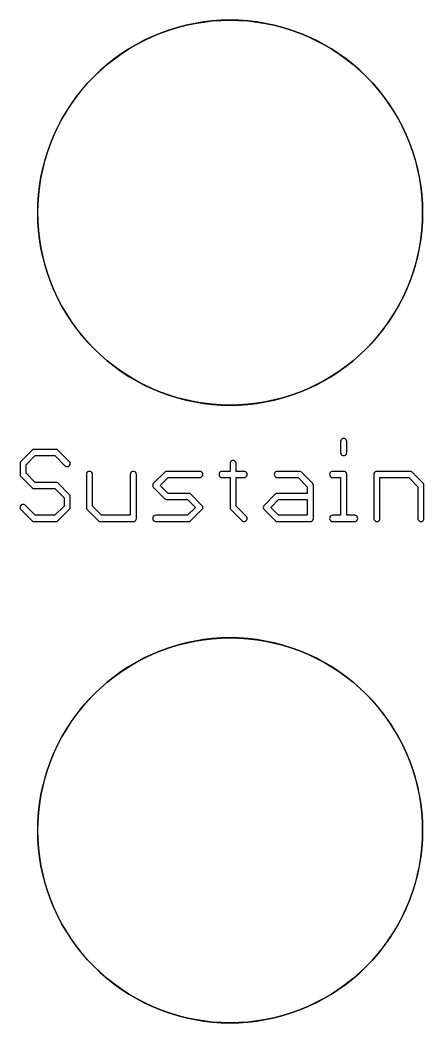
# Model space of a CAD drawing. Extents: x 3 to 66, y 0 to 129.
# Drawn here: x 18.44 to 28.41, y 59.91 to 84.65 of the extents above; entities that cross this region are included whole.
import ezdxf

# ---------------------------------------------------------------- set-up
doc = ezdxf.new("R2010")
doc.units = 0

msp = doc.modelspace()

# ---------------------------------------------------------------- linework, layer by layer
at = {"color": 34, "true_color": 0x008000}
for points in [[(23.4061, 84.64423, 0), (23.18512, 84.62899, 0), (22.96922, 84.60359, 0), (22.96882, 84.60352, 0), (22.75079, 84.56803, 0), (22.75078, 84.56803, 0), (22.75038, 84.56796, 0), (22.53702, 84.52224, 0), (22.32366, 84.4689, 0), (22.11538, 84.40286, 0), (21.9071, 84.3292, 0), (21.70644, 84.24538, 0), (21.50578, 84.1514, 0), (21.50543, 84.15122, 0), (21.31239, 84.04962, 0), (21.12443, 83.93786, 0), (20.93901, 83.81847, 0), (20.7612, 83.68894, 0), (20.58849, 83.55432, 0), (20.42339, 83.40954, 0), (20.26591, 83.25714, 0), (20.26563, 83.25686, 0), (20.11323, 83.09938, 0), (19.96845, 82.93428, 0), (19.83383, 82.76156, 0), (19.70429, 82.58376, 0), (19.58491, 82.39834, 0), (19.47315, 82.21038, 0), (19.47297, 82.21003, 0), (19.37155, 82.01734, 0), (19.37137, 82.01699, 0), (19.27739, 81.81632, 0), (19.19357, 81.61566, 0), (19.11991, 81.40739, 0), (19.05387, 81.19911, 0), (19.00053, 80.98575, 0), (18.9548, 80.77239, 0), (18.95474, 80.772, 0), (18.95474, 80.77198, 0), (18.91925, 80.55395, 0), (18.91918, 80.55356, 0), (18.91918, 80.55355, 0), (18.89379, 80.33766, 0), (18.87854, 80.11667, 0), (18.87346, 79.89824, 0), (18.87854, 79.6798, 0), (18.89379, 79.45881, 0), (18.91918, 79.24292, 0), (18.91925, 79.24252, 0), (18.9548, 79.02408, 0), (19.00053, 78.81072, 0), (19.05387, 78.59735, 0), (19.11991, 78.38908, 0), (19.19357, 78.1808, 0), (19.27739, 77.98014, 0), (19.37137, 77.77948, 0), (19.37155, 77.77912, 0), (19.47315, 77.58609, 0), (19.58491, 77.39812, 0), (19.70429, 77.21271, 0), (19.83383, 77.03491, 0), (19.96845, 76.86219, 0), (20.11323, 76.69709, 0), (20.26563, 76.53961, 0), (20.26591, 76.53933, 0), (20.42339, 76.38693, 0), (20.58849, 76.24214, 0), (20.7612, 76.10753, 0), (20.93901, 75.97799, 0), (21.12443, 75.85861, 0), (21.31239, 75.74684, 0), (21.50543, 75.64525, 0), (21.50578, 75.64507, 0), (21.70644, 75.55109, 0), (21.9071, 75.46727, 0), (22.11538, 75.39361, 0), (22.32366, 75.32756, 0), (22.53702, 75.27423, 0), (22.75038, 75.22851, 0), (22.75078, 75.22844, 0), (22.75079, 75.22844, 0), (22.96882, 75.19295, 0), (22.96922, 75.19288, 0), (23.18512, 75.16748, 0), (23.4061, 75.15224, 0), (23.62454, 75.14716, 0), (23.84297, 75.15224, 0), (24.06396, 75.16748, 0), (24.27986, 75.19288, 0), (24.28025, 75.19295, 0), (24.49828, 75.22844, 0), (24.4983, 75.22844, 0), (24.49869, 75.22851, 0), (24.71205, 75.27423, 0), (24.92541, 75.32756, 0), (25.13369, 75.39361, 0), (25.34197, 75.46727, 0), (25.54263, 75.55109, 0), (25.74329, 75.64507, 0), (25.74364, 75.64525, 0), (25.93668, 75.74684, 0), (26.12464, 75.85861, 0), (26.31006, 75.97799, 0), (26.48786, 76.10753, 0), (26.66058, 76.24214, 0), (26.82568, 76.38693, 0), (26.98316, 76.53933, 0), (26.98344, 76.53961, 0), (27.13584, 76.69709, 0), (27.28062, 76.86219, 0), (27.41524, 77.03491, 0), (27.54478, 77.21271, 0), (27.66416, 77.39812, 0), (27.77592, 77.58609, 0), (27.87752, 77.77912, 0), (27.8777, 77.77948, 0), (27.97168, 77.98014, 0), (28.0555, 78.1808, 0), (28.12916, 78.38908, 0), (28.1952, 78.59735, 0), (28.24854, 78.81072, 0), (28.29426, 79.02408, 0), (28.32982, 79.24252, 0), (28.32989, 79.24292, 0), (28.35529, 79.45881, 0), (28.37053, 79.6798, 0), (28.37561, 79.89824, 0), (28.37053, 80.11667, 0), (28.35529, 80.33766, 0), (28.32989, 80.55355, 0), (28.32989, 80.55356, 0), (28.32982, 80.55395, 0), (28.29433, 80.77198, 0), (28.29433, 80.772, 0), (28.29426, 80.77239, 0), (28.24854, 80.98575, 0), (28.1952, 81.19911, 0), (28.12916, 81.40739, 0), (28.0555, 81.61566, 0), (27.97168, 81.81632, 0), (27.8777, 82.01699, 0), (27.87752, 82.01734, 0), (27.7761, 82.21003, 0), (27.77592, 82.21038, 0), (27.66416, 82.39834, 0), (27.54478, 82.58376, 0), (27.41524, 82.76156, 0), (27.28062, 82.93428, 0), (27.13584, 83.09938, 0), (26.98344, 83.25686, 0), (26.98316, 83.25714, 0), (26.82568, 83.40954, 0), (26.66058, 83.55432, 0), (26.48786, 83.68894, 0), (26.31006, 83.81847, 0), (26.12464, 83.93786, 0), (25.93668, 84.04962, 0), (25.74364, 84.15122, 0), (25.74329, 84.1514, 0), (25.54263, 84.24538, 0), (25.34197, 84.3292, 0), (25.13369, 84.40286, 0), (24.92541, 84.4689, 0), (24.71205, 84.52224, 0), (24.49869, 84.56796, 0), (24.4983, 84.56803, 0), (24.49828, 84.56803, 0), (24.28025, 84.60352, 0), (24.27986, 84.60359, 0), (24.06396, 84.62899, 0), (23.84297, 84.64423, 0), (23.62454, 84.64931, 0), (23.4061, 84.64423, 0)], [(24.06396, 75.17003, 0), (23.84297, 75.15479, 0), (23.62454, 75.14971, 0), (23.4061, 75.15479, 0), (23.18512, 75.17003, 0), (22.96922, 75.19543, 0), (22.9692, 75.19543, 0), (22.75117, 75.23092, 0), (22.53781, 75.27664, 0), (22.32445, 75.32998, 0), (22.11617, 75.39601, 0), (21.90789, 75.46968, 0), (21.70723, 75.5535, 0), (21.50664, 75.64745, 0), (21.31388, 75.7489, 0), (21.12592, 75.86066, 0), (20.9405, 75.98004, 0), (20.76269, 76.10957, 0), (20.58998, 76.2442, 0), (20.42488, 76.38898, 0), (20.26753, 76.54124, 0), (20.11527, 76.69858, 0), (19.9705, 76.86368, 0), (19.83588, 77.0364, 0), (19.70634, 77.2142, 0), (19.58696, 77.39962, 0), (19.4752, 77.58758, 0), (19.37378, 77.78027, 0), (19.2798, 77.98093, 0), (19.19597, 78.18159, 0), (19.12231, 78.38987, 0), (19.05628, 78.59815, 0), (19.00293, 78.81151, 0), (18.95722, 79.02487, 0), (18.92173, 79.2429, 0), (18.92173, 79.24292, 0), (18.89633, 79.45881, 0), (18.88109, 79.6798, 0), (18.87601, 79.89824, 0), (18.88109, 80.11667, 0), (18.89633, 80.33766, 0), (18.92173, 80.55356, 0), (18.95722, 80.7716, 0), (19.00293, 80.98496, 0), (19.05628, 81.19832, 0), (19.12231, 81.4066, 0), (19.19597, 81.61488, 0), (19.2798, 81.81554, 0), (19.37375, 82.01613, 0), (19.4752, 82.20889, 0), (19.58696, 82.39685, 0), (19.70634, 82.58226, 0), (19.83588, 82.76007, 0), (19.9705, 82.93279, 0), (20.11527, 83.09789, 0), (20.26753, 83.25523, 0), (20.42488, 83.40749, 0), (20.58998, 83.55226, 0), (20.76269, 83.68689, 0), (20.9405, 83.81643, 0), (21.12592, 83.93581, 0), (21.31388, 84.04757, 0), (21.50664, 84.14902, 0), (21.70723, 84.24297, 0), (21.90789, 84.32679, 0), (22.11617, 84.40045, 0), (22.32445, 84.46649, 0), (22.53781, 84.51983, 0), (22.75117, 84.56555, 0), (22.9692, 84.60104, 0), (22.96922, 84.60104, 0), (23.18512, 84.62645, 0), (23.4061, 84.64168, 0), (23.62454, 84.64676, 0), (23.84297, 84.64168, 0), (24.06396, 84.62645, 0), (24.27986, 84.60104, 0), (24.27987, 84.60104, 0), (24.4979, 84.56555, 0), (24.71126, 84.51983, 0), (24.92462, 84.46649, 0), (25.1329, 84.40045, 0), (25.34118, 84.32679, 0), (25.54184, 84.24297, 0), (25.74243, 84.14902, 0), (25.93519, 84.04757, 0), (26.12315, 83.93581, 0), (26.30857, 83.81643, 0), (26.48637, 83.68689, 0), (26.65909, 83.55226, 0), (26.82419, 83.40749, 0), (26.98153, 83.25523, 0), (27.13379, 83.09789, 0), (27.27857, 82.93279, 0), (27.41319, 82.76007, 0), (27.54273, 82.58226, 0), (27.66211, 82.39685, 0), (27.77387, 82.20889, 0), (27.87532, 82.01613, 0), (27.96927, 81.81554, 0), (28.05309, 81.61488, 0), (28.12675, 81.4066, 0), (28.19279, 81.19832, 0), (28.24613, 80.98496, 0), (28.29185, 80.7716, 0), (28.32734, 80.55356, 0), (28.35274, 80.33766, 0), (28.36798, 80.11667, 0), (28.37306, 79.89824, 0), (28.36798, 79.6798, 0), (28.35274, 79.45881, 0), (28.32734, 79.24292, 0), (28.32734, 79.2429, 0), (28.29185, 79.02487, 0), (28.24613, 78.81151, 0), (28.19279, 78.59815, 0), (28.12675, 78.38987, 0), (28.05309, 78.18159, 0), (27.96927, 77.98093, 0), (27.87529, 77.78027, 0), (27.77387, 77.58758, 0), (27.66211, 77.39962, 0), (27.54273, 77.2142, 0), (27.41319, 77.0364, 0), (27.27857, 76.86368, 0), (27.13379, 76.69858, 0), (26.98153, 76.54124, 0), (26.82419, 76.38898, 0), (26.65909, 76.2442, 0), (26.48637, 76.10957, 0), (26.30857, 75.98004, 0), (26.12315, 75.86066, 0), (25.93519, 75.7489, 0), (25.74243, 75.64745, 0), (25.54184, 75.5535, 0), (25.34118, 75.46968, 0), (25.1329, 75.39601, 0), (24.92462, 75.32998, 0), (24.71126, 75.27664, 0), (24.4979, 75.23092, 0), (24.27987, 75.19543, 0), (24.27986, 75.19543, 0), (24.06396, 75.17003, 0)], [(26.42616, 73.90383, 0), (26.4497, 73.90756, 0), (26.47094, 73.91839, 0), (26.4878, 73.93525, 0), (26.49863, 73.95649, 0), (26.50236, 73.98003, 0), (26.50236, 74.25181, 0), (26.49863, 74.27536, 0), (26.4878, 74.2966, 0), (26.47094, 74.31346, 0), (26.4497, 74.32429, 0), (26.42616, 74.32801, 0), (26.40261, 74.32429, 0), (26.38137, 74.31346, 0), (26.36451, 74.2966, 0), (26.35368, 74.27536, 0), (26.34996, 74.25181, 0), (26.34996, 73.98003, 0), (26.35368, 73.95649, 0), (26.36451, 73.93525, 0), (26.38137, 73.91839, 0), (26.40261, 73.90756, 0), (26.42616, 73.90383, 0)], [(18.81636, 73.24343, 0), (18.59279, 73.46911, 0), (18.59279, 73.67816, 0), (18.81635, 73.90383, 0), (19.29917, 73.90383, 0), (19.55639, 73.64661, 0), (19.57763, 73.63578, 0), (19.60118, 73.63206, 0), (19.62472, 73.63578, 0), (19.64595, 73.64661, 0), (19.66282, 73.66347, 0), (19.67364, 73.68471, 0), (19.67738, 73.70826, 0), (19.67364, 73.7318, 0), (19.66282, 73.75304, 0), (19.37418, 74.04168, 0), (19.35294, 74.05251, 0), (19.3294, 74.05623, 0), (18.78584, 74.05623, 0), (18.76229, 74.05251, 0), (18.74105, 74.04168, 0), (18.72419, 74.02482, 0), (18.45495, 73.75304, 0), (18.44412, 73.7318, 0), (18.44039, 73.70826, 0), (18.44039, 73.43902, 0), (18.44412, 73.41547, 0), (18.45495, 73.39422, 0), (18.72419, 73.12245, 0), (18.74105, 73.10559, 0), (18.76229, 73.09475, 0), (18.78584, 73.09103, 0), (19.29917, 73.09103, 0), (19.52498, 72.86522, 0), (19.52498, 72.6542, 0), (19.29932, 72.43064, 0), (18.81606, 72.43064, 0), (18.56138, 72.68532, 0), (18.54014, 72.69615, 0), (18.51659, 72.69987, 0), (18.49305, 72.69615, 0), (18.47181, 72.68532, 0), (18.45495, 72.66846, 0), (18.44412, 72.64722, 0), (18.44039, 72.62367, 0), (18.44412, 72.60012, 0), (18.45495, 72.57889, 0), (18.74105, 72.29279, 0), (18.76229, 72.28196, 0), (18.78584, 72.27824, 0), (19.3294, 72.27824, 0), (19.35294, 72.28196, 0), (19.37418, 72.29279, 0), (19.64595, 72.56202, 0), (19.66282, 72.57889, 0), (19.67364, 72.60012, 0), (19.67738, 72.62367, 0), (19.67738, 72.89546, 0), (19.67364, 72.919, 0), (19.66282, 72.94024, 0), (19.37418, 73.22888, 0), (19.35294, 73.23971, 0), (19.3294, 73.24343, 0), (18.81636, 73.24343, 0)], [(23.96998, 72.27824, 0), (23.99352, 72.28196, 0), (24.01476, 72.29279, 0), (24.03162, 72.30965, 0), (24.04245, 72.33089, 0), (24.04618, 72.35444, 0), (24.04245, 72.37797, 0), (24.03162, 72.39922, 0), (24.01476, 72.41607, 0), (23.7744, 72.65419, 0), (23.7744, 73.36282, 0), (23.96998, 73.36282, 0), (23.99352, 73.36654, 0), (24.01476, 73.37737, 0), (24.03162, 73.39422, 0), (24.04245, 73.41547, 0), (24.04618, 73.43902, 0), (24.04245, 73.46256, 0), (24.03162, 73.4838, 0), (24.01476, 73.50066, 0), (23.99352, 73.51148, 0), (23.96998, 73.51522, 0), (23.7744, 73.51522, 0), (23.7744, 73.70826, 0), (23.77067, 73.7318, 0), (23.75984, 73.75304, 0), (23.74298, 73.7699, 0), (23.72174, 73.78073, 0), (23.6982, 73.78446, 0), (23.67465, 73.78073, 0), (23.65341, 73.7699, 0), (23.63655, 73.75304, 0), (23.62572, 73.7318, 0), (23.622, 73.70826, 0), (23.622, 73.51522, 0), (23.42642, 73.51522, 0), (23.40287, 73.51148, 0), (23.38163, 73.50066, 0), (23.36477, 73.4838, 0), (23.35394, 73.46256, 0), (23.35022, 73.43902, 0), (23.35394, 73.41547, 0), (23.36477, 73.39422, 0), (23.38163, 73.37737, 0), (23.40287, 73.36654, 0), (23.42642, 73.36282, 0), (23.622, 73.36282, 0), (23.622, 72.62367, 0), (23.62572, 72.60012, 0), (23.63655, 72.57889, 0), (23.65341, 72.56202, 0), (23.92519, 72.29279, 0), (23.94643, 72.28196, 0), (23.96998, 72.27824, 0)], [(21.23693, 72.27824, 0), (21.26048, 72.28196, 0), (21.28172, 72.29279, 0), (21.29858, 72.30965, 0), (21.30941, 72.33089, 0), (21.31313, 72.35444, 0), (21.31313, 73.43902, 0), (21.30941, 73.46256, 0), (21.29858, 73.4838, 0), (21.28172, 73.50066, 0), (21.26048, 73.51148, 0), (21.23693, 73.51522, 0), (21.21339, 73.51148, 0), (21.19215, 73.50066, 0), (21.17529, 73.4838, 0), (21.16446, 73.46256, 0), (21.16073, 73.43902, 0), (21.16073, 72.43064, 0), (20.45421, 72.43064, 0), (20.22854, 72.65421, 0), (20.22854, 73.43902, 0), (20.22483, 73.46256, 0), (20.21399, 73.4838, 0), (20.19714, 73.50066, 0), (20.17589, 73.51148, 0), (20.15234, 73.51522, 0), (20.12881, 73.51148, 0), (20.10757, 73.50066, 0), (20.09071, 73.4838, 0), (20.07988, 73.46256, 0), (20.07614, 73.43902, 0), (20.07614, 72.62367, 0), (20.07988, 72.60012, 0), (20.09071, 72.57889, 0), (20.10757, 72.56202, 0), (20.37934, 72.29279, 0), (20.40059, 72.28196, 0), (20.42414, 72.27824, 0), (21.23693, 72.27824, 0)], [(22.09266, 72.97166, 0), (21.89709, 73.16723, 0), (22.09268, 73.36282, 0), (22.87524, 73.36282, 0), (22.89878, 73.36654, 0), (22.92002, 73.37737, 0), (22.93688, 73.39422, 0), (22.94771, 73.41547, 0), (22.95144, 73.43902, 0), (22.94771, 73.46256, 0), (22.93688, 73.4838, 0), (22.92002, 73.50066, 0), (22.89878, 73.51148, 0), (22.87524, 73.51522, 0), (22.06244, 73.51522, 0), (22.03889, 73.51148, 0), (22.01765, 73.50066, 0), (21.72901, 73.21202, 0), (21.71818, 73.19078, 0), (21.71446, 73.16723, 0), (21.71818, 73.14369, 0), (21.72901, 73.12245, 0), (22.00078, 72.85068, 0), (22.00079, 72.85066, 0), (22.01765, 72.83381, 0), (22.03889, 72.82298, 0), (22.06244, 72.81926, 0), (22.57321, 72.81926, 0), (22.76851, 72.62396, 0), (22.57338, 72.43064, 0), (21.79066, 72.43064, 0), (21.76711, 72.42691, 0), (21.74587, 72.41607, 0), (21.72901, 72.39922, 0), (21.71818, 72.37797, 0), (21.71446, 72.35444, 0), (21.71818, 72.33089, 0), (21.72901, 72.30965, 0), (21.74587, 72.29279, 0), (21.76711, 72.28196, 0), (21.79066, 72.27824, 0), (22.60346, 72.27824, 0), (22.627, 72.28196, 0), (22.64824, 72.29279, 0), (22.92002, 72.56202, 0), (22.93688, 72.57889, 0), (22.94771, 72.60012, 0), (22.95144, 72.62367, 0), (22.94771, 72.64722, 0), (22.93688, 72.66846, 0), (22.64824, 72.9571, 0), (22.627, 72.96793, 0), (22.60346, 72.97166, 0), (22.09266, 72.97166, 0)], [(24.7904, 73.51522, 0), (24.76685, 73.51148, 0), (24.74561, 73.50066, 0), (24.72875, 73.4838, 0), (24.71792, 73.46256, 0), (24.7142, 73.43902, 0), (24.71792, 73.41547, 0), (24.72875, 73.39422, 0), (24.74561, 73.37737, 0), (24.76685, 73.36654, 0), (24.7904, 73.36282, 0), (25.30117, 73.36282, 0), (25.52699, 73.13701, 0), (25.52699, 72.97166, 0), (24.7904, 72.97166, 0), (24.76685, 72.96793, 0), (24.74561, 72.9571, 0), (24.45697, 72.66846, 0), (24.44614, 72.64722, 0), (24.44242, 72.62367, 0), (24.44614, 72.60012, 0), (24.45697, 72.57889, 0), (24.47383, 72.56202, 0), (24.74561, 72.29279, 0), (24.76685, 72.28196, 0), (24.7904, 72.27824, 0), (25.60319, 72.27824, 0), (25.62674, 72.28196, 0), (25.64798, 72.29279, 0), (25.66484, 72.30965, 0), (25.67567, 72.33089, 0), (25.67939, 72.35444, 0), (25.67939, 73.16723, 0), (25.67567, 73.19078, 0), (25.66484, 73.21202, 0), (25.3762, 73.50066, 0), (25.35496, 73.51148, 0), (25.33142, 73.51522, 0), (24.7904, 73.51522, 0)], [(26.15692, 73.51522, 0), (26.13337, 73.51148, 0), (26.11213, 73.50066, 0), (26.09527, 73.4838, 0), (26.08444, 73.46256, 0), (26.08072, 73.43902, 0), (26.08444, 73.41547, 0), (26.09527, 73.39422, 0), (26.11213, 73.37737, 0), (26.13337, 73.36654, 0), (26.15692, 73.36282, 0), (26.34996, 73.36282, 0), (26.34996, 72.43064, 0), (26.15692, 72.43064, 0), (26.13337, 72.42691, 0), (26.11213, 72.41607, 0), (26.09527, 72.39922, 0), (26.08444, 72.37797, 0), (26.08072, 72.35444, 0), (26.08444, 72.33089, 0), (26.09527, 72.30965, 0), (26.11213, 72.29279, 0), (26.13337, 72.28196, 0), (26.15692, 72.27824, 0), (26.69793, 72.27824, 0), (26.72148, 72.28196, 0), (26.74272, 72.29279, 0), (26.75958, 72.30965, 0), (26.77041, 72.33089, 0), (26.77413, 72.35444, 0), (26.77041, 72.37797, 0), (26.75958, 72.39922, 0), (26.74272, 72.41607, 0), (26.72148, 72.42691, 0), (26.69793, 72.43064, 0), (26.50236, 72.43064, 0), (26.50236, 73.43902, 0), (26.49863, 73.46256, 0), (26.4878, 73.4838, 0), (26.47094, 73.50066, 0), (26.4497, 73.51148, 0), (26.42616, 73.51522, 0), (26.15692, 73.51522, 0)], [(27.24658, 73.51522, 0), (27.22303, 73.51148, 0), (27.20179, 73.50066, 0), (27.18493, 73.4838, 0), (27.1741, 73.46256, 0), (27.17038, 73.43902, 0), (27.17038, 72.35444, 0), (27.1741, 72.33089, 0), (27.18493, 72.30965, 0), (27.20179, 72.29279, 0), (27.22303, 72.28196, 0), (27.24658, 72.27824, 0), (27.27012, 72.28196, 0), (27.29136, 72.29279, 0), (27.30822, 72.30965, 0), (27.31905, 72.33089, 0), (27.32278, 72.35444, 0), (27.32278, 73.36282, 0), (28.03138, 73.36282, 0), (28.25495, 73.13715, 0), (28.25495, 72.35444, 0), (28.25868, 72.33089, 0), (28.26951, 72.30965, 0), (28.28637, 72.29279, 0), (28.30761, 72.28196, 0), (28.33115, 72.27824, 0), (28.3547, 72.28196, 0), (28.37594, 72.29279, 0), (28.3928, 72.30965, 0), (28.40363, 72.33089, 0), (28.40735, 72.35444, 0), (28.40735, 73.16723, 0), (28.40363, 73.19078, 0), (28.3928, 73.21202, 0), (28.12356, 73.4838, 0), (28.1067, 73.50066, 0), (28.08546, 73.51148, 0), (28.06191, 73.51522, 0), (27.24658, 73.51522, 0)], [(25.52699, 72.43064, 0), (24.82047, 72.43064, 0), (24.62534, 72.62396, 0), (24.82064, 72.81926, 0), (25.52699, 72.81926, 0), (25.52699, 72.43064, 0)], [(23.4061, 69.40423, 0), (23.18512, 69.38898, 0), (22.96922, 69.36359, 0), (22.96882, 69.36351, 0), (22.75079, 69.32803, 0), (22.75078, 69.32803, 0), (22.75038, 69.32796, 0), (22.53702, 69.28224, 0), (22.32366, 69.2289, 0), (22.11538, 69.16285, 0), (21.9071, 69.0892, 0), (21.70644, 69.00538, 0), (21.50578, 68.9114, 0), (21.50543, 68.91122, 0), (21.31239, 68.80962, 0), (21.12443, 68.69786, 0), (20.93901, 68.57848, 0), (20.7612, 68.44893, 0), (20.58849, 68.31431, 0), (20.42339, 68.16954, 0), (20.26591, 68.01714, 0), (20.26563, 68.01685, 0), (20.11323, 67.85938, 0), (19.96845, 67.69428, 0), (19.83383, 67.52155, 0), (19.70429, 67.34376, 0), (19.58491, 67.15834, 0), (19.47315, 66.97038, 0), (19.47297, 66.97002, 0), (19.37155, 66.77733, 0), (19.37137, 66.77699, 0), (19.27739, 66.57633, 0), (19.19357, 66.37567, 0), (19.11991, 66.16739, 0), (19.05387, 65.95911, 0), (19.00053, 65.74575, 0), (18.9548, 65.53239, 0), (18.95474, 65.532, 0), (18.95474, 65.53198, 0), (18.91925, 65.31395, 0), (18.91918, 65.31356, 0), (18.89379, 65.09765, 0), (18.87854, 64.87667, 0), (18.87346, 64.65823, 0), (18.87854, 64.43979, 0), (18.89379, 64.21881, 0), (18.91918, 64.00292, 0), (18.91925, 64.00252, 0), (18.9548, 63.78408, 0), (19.00053, 63.57072, 0), (19.05387, 63.35736, 0), (19.11991, 63.14908, 0), (19.19357, 62.9408, 0), (19.27739, 62.74014, 0), (19.37137, 62.53948, 0), (19.37155, 62.53913, 0), (19.47315, 62.34609, 0), (19.58491, 62.15813, 0), (19.70429, 61.97271, 0), (19.83383, 61.79491, 0), (19.96845, 61.62219, 0), (20.11323, 61.45709, 0), (20.26563, 61.29961, 0), (20.26591, 61.29933, 0), (20.42339, 61.14693, 0), (20.58849, 61.00215, 0), (20.7612, 60.86753, 0), (20.93901, 60.73799, 0), (21.12443, 60.61861, 0), (21.31239, 60.50685, 0), (21.50543, 60.40525, 0), (21.50578, 60.40507, 0), (21.70644, 60.31109, 0), (21.9071, 60.22727, 0), (22.11538, 60.15361, 0), (22.32366, 60.08757, 0), (22.53702, 60.03423, 0), (22.75038, 59.98851, 0), (22.96882, 59.95295, 0), (22.96922, 59.95289, 0), (23.18512, 59.92749, 0), (23.4061, 59.91225, 0), (23.62454, 59.90717, 0), (23.84297, 59.91225, 0), (24.06396, 59.92749, 0), (24.27986, 59.95289, 0), (24.28025, 59.95295, 0), (24.49869, 59.98851, 0), (24.71205, 60.03423, 0), (24.92541, 60.08757, 0), (25.13369, 60.15361, 0), (25.34197, 60.22727, 0), (25.54263, 60.31109, 0), (25.74329, 60.40507, 0), (25.74364, 60.40525, 0), (25.93668, 60.50685, 0), (26.12464, 60.61861, 0), (26.31006, 60.73799, 0), (26.48786, 60.86753, 0), (26.66058, 61.00215, 0), (26.82568, 61.14693, 0), (26.98316, 61.29933, 0), (26.98344, 61.29961, 0), (27.13584, 61.45709, 0), (27.28062, 61.62219, 0), (27.41524, 61.79491, 0), (27.54478, 61.97271, 0), (27.66416, 62.15813, 0), (27.77592, 62.34609, 0), (27.87752, 62.53913, 0), (27.8777, 62.53948, 0), (27.97168, 62.74014, 0), (28.0555, 62.9408, 0), (28.12916, 63.14908, 0), (28.1952, 63.35736, 0), (28.24854, 63.57072, 0), (28.29426, 63.78408, 0), (28.32982, 64.00252, 0), (28.32989, 64.00292, 0), (28.35529, 64.21881, 0), (28.37053, 64.43979, 0), (28.37561, 64.65823, 0), (28.37053, 64.87667, 0), (28.35529, 65.09765, 0), (28.32989, 65.31356, 0), (28.32982, 65.31395, 0), (28.29433, 65.53198, 0), (28.29433, 65.532, 0), (28.29426, 65.53239, 0), (28.24854, 65.74575, 0), (28.1952, 65.95911, 0), (28.12916, 66.16739, 0), (28.0555, 66.37567, 0), (27.97168, 66.57633, 0), (27.8777, 66.77699, 0), (27.87752, 66.77733, 0), (27.77592, 66.97038, 0), (27.66416, 67.15834, 0), (27.54478, 67.34376, 0), (27.41524, 67.52155, 0), (27.28062, 67.69428, 0), (27.13584, 67.85938, 0), (26.98344, 68.01685, 0), (26.98316, 68.01714, 0), (26.82568, 68.16954, 0), (26.66058, 68.31431, 0), (26.48786, 68.44893, 0), (26.31006, 68.57848, 0), (26.12464, 68.69786, 0), (25.93668, 68.80962, 0), (25.74364, 68.91122, 0), (25.74329, 68.9114, 0), (25.54263, 69.00538, 0), (25.34197, 69.0892, 0), (25.13369, 69.16285, 0), (24.92541, 69.2289, 0), (24.71205, 69.28224, 0), (24.49869, 69.32796, 0), (24.4983, 69.32803, 0), (24.49828, 69.32803, 0), (24.28025, 69.36351, 0), (24.27986, 69.36359, 0), (24.06396, 69.38898, 0), (23.84297, 69.40423, 0), (23.62454, 69.40931, 0), (23.4061, 69.40423, 0)], [(24.06396, 59.93002, 0), (23.84297, 59.91479, 0), (23.62454, 59.90971, 0), (23.4061, 59.91479, 0), (23.18512, 59.93002, 0), (22.9693, 59.95541, 0), (22.75117, 59.99092, 0), (22.53781, 60.03664, 0), (22.32445, 60.08998, 0), (22.11617, 60.15602, 0), (21.90789, 60.22968, 0), (21.70723, 60.3135, 0), (21.50664, 60.40745, 0), (21.31388, 60.5089, 0), (21.12592, 60.62066, 0), (20.9405, 60.74004, 0), (20.76269, 60.86958, 0), (20.58998, 61.0042, 0), (20.42488, 61.14898, 0), (20.26753, 61.30124, 0), (20.11527, 61.45858, 0), (19.9705, 61.62368, 0), (19.83588, 61.7964, 0), (19.70634, 61.9742, 0), (19.58696, 62.15962, 0), (19.4752, 62.34758, 0), (19.37378, 62.54027, 0), (19.2798, 62.74093, 0), (19.19597, 62.94159, 0), (19.12231, 63.14987, 0), (19.05628, 63.35815, 0), (19.00293, 63.57151, 0), (18.95722, 63.78487, 0), (18.92173, 64.0029, 0), (18.92173, 64.00292, 0), (18.89633, 64.21881, 0), (18.88109, 64.43979, 0), (18.87601, 64.65823, 0), (18.88109, 64.87667, 0), (18.89633, 65.09765, 0), (18.92173, 65.31356, 0), (18.95722, 65.5316, 0), (19.00293, 65.74496, 0), (19.05628, 65.95832, 0), (19.12231, 66.1666, 0), (19.19597, 66.37488, 0), (19.2798, 66.57554, 0), (19.37375, 66.77613, 0), (19.4752, 66.96889, 0), (19.58696, 67.15685, 0), (19.70634, 67.34227, 0), (19.83588, 67.52007, 0), (19.9705, 67.69279, 0), (20.11527, 67.85789, 0), (20.26753, 68.01523, 0), (20.42488, 68.16749, 0), (20.58998, 68.31227, 0), (20.76269, 68.44689, 0), (20.9405, 68.57643, 0), (21.12592, 68.6958, 0), (21.31388, 68.80757, 0), (21.50664, 68.90902, 0), (21.70723, 69.00297, 0), (21.90789, 69.08678, 0), (22.11617, 69.16045, 0), (22.32445, 69.22649, 0), (22.53781, 69.27983, 0), (22.75117, 69.32555, 0), (22.9692, 69.36104, 0), (22.96922, 69.36104, 0), (23.18512, 69.38643, 0), (23.4061, 69.40169, 0), (23.62454, 69.40676, 0), (23.84297, 69.40169, 0), (24.06396, 69.38643, 0), (24.27986, 69.36104, 0), (24.27987, 69.36104, 0), (24.4979, 69.32555, 0), (24.71126, 69.27983, 0), (24.92462, 69.22649, 0), (25.1329, 69.16045, 0), (25.34118, 69.08678, 0), (25.54184, 69.00297, 0), (25.74243, 68.90902, 0), (25.93519, 68.80757, 0), (26.12315, 68.6958, 0), (26.30857, 68.57643, 0), (26.48637, 68.44689, 0), (26.65909, 68.31227, 0), (26.82419, 68.16749, 0), (26.98153, 68.01523, 0), (27.13379, 67.85789, 0), (27.27857, 67.69279, 0), (27.41319, 67.52007, 0), (27.54273, 67.34227, 0), (27.66211, 67.15685, 0), (27.77387, 66.96889, 0), (27.87532, 66.77613, 0), (27.96927, 66.57554, 0), (28.05309, 66.37488, 0), (28.12675, 66.1666, 0), (28.19279, 65.95832, 0), (28.24613, 65.74496, 0), (28.29185, 65.5316, 0), (28.32734, 65.31356, 0), (28.35274, 65.09765, 0), (28.36798, 64.87667, 0), (28.37306, 64.65823, 0), (28.36798, 64.43979, 0), (28.35274, 64.21881, 0), (28.32734, 64.00292, 0), (28.32734, 64.0029, 0), (28.29185, 63.78487, 0), (28.24613, 63.57151, 0), (28.19279, 63.35815, 0), (28.12675, 63.14987, 0), (28.05309, 62.94159, 0), (27.96927, 62.74093, 0), (27.87529, 62.54027, 0), (27.77387, 62.34758, 0), (27.66211, 62.15962, 0), (27.54273, 61.9742, 0), (27.41319, 61.7964, 0), (27.27857, 61.62368, 0), (27.13379, 61.45858, 0), (26.98153, 61.30124, 0), (26.82419, 61.14898, 0), (26.65909, 61.0042, 0), (26.48637, 60.86958, 0), (26.30857, 60.74004, 0), (26.12315, 60.62066, 0), (25.93519, 60.5089, 0), (25.74243, 60.40745, 0), (25.54184, 60.3135, 0), (25.34118, 60.22968, 0), (25.1329, 60.15602, 0), (24.92462, 60.08998, 0), (24.71126, 60.03664, 0), (24.4979, 59.99092, 0), (24.27975, 59.95541, 0), (24.06396, 59.93002, 0)]]:
    msp.add_polyline3d(points, close=True, dxfattribs=at)

doc.saveas('drawing.dxf')
